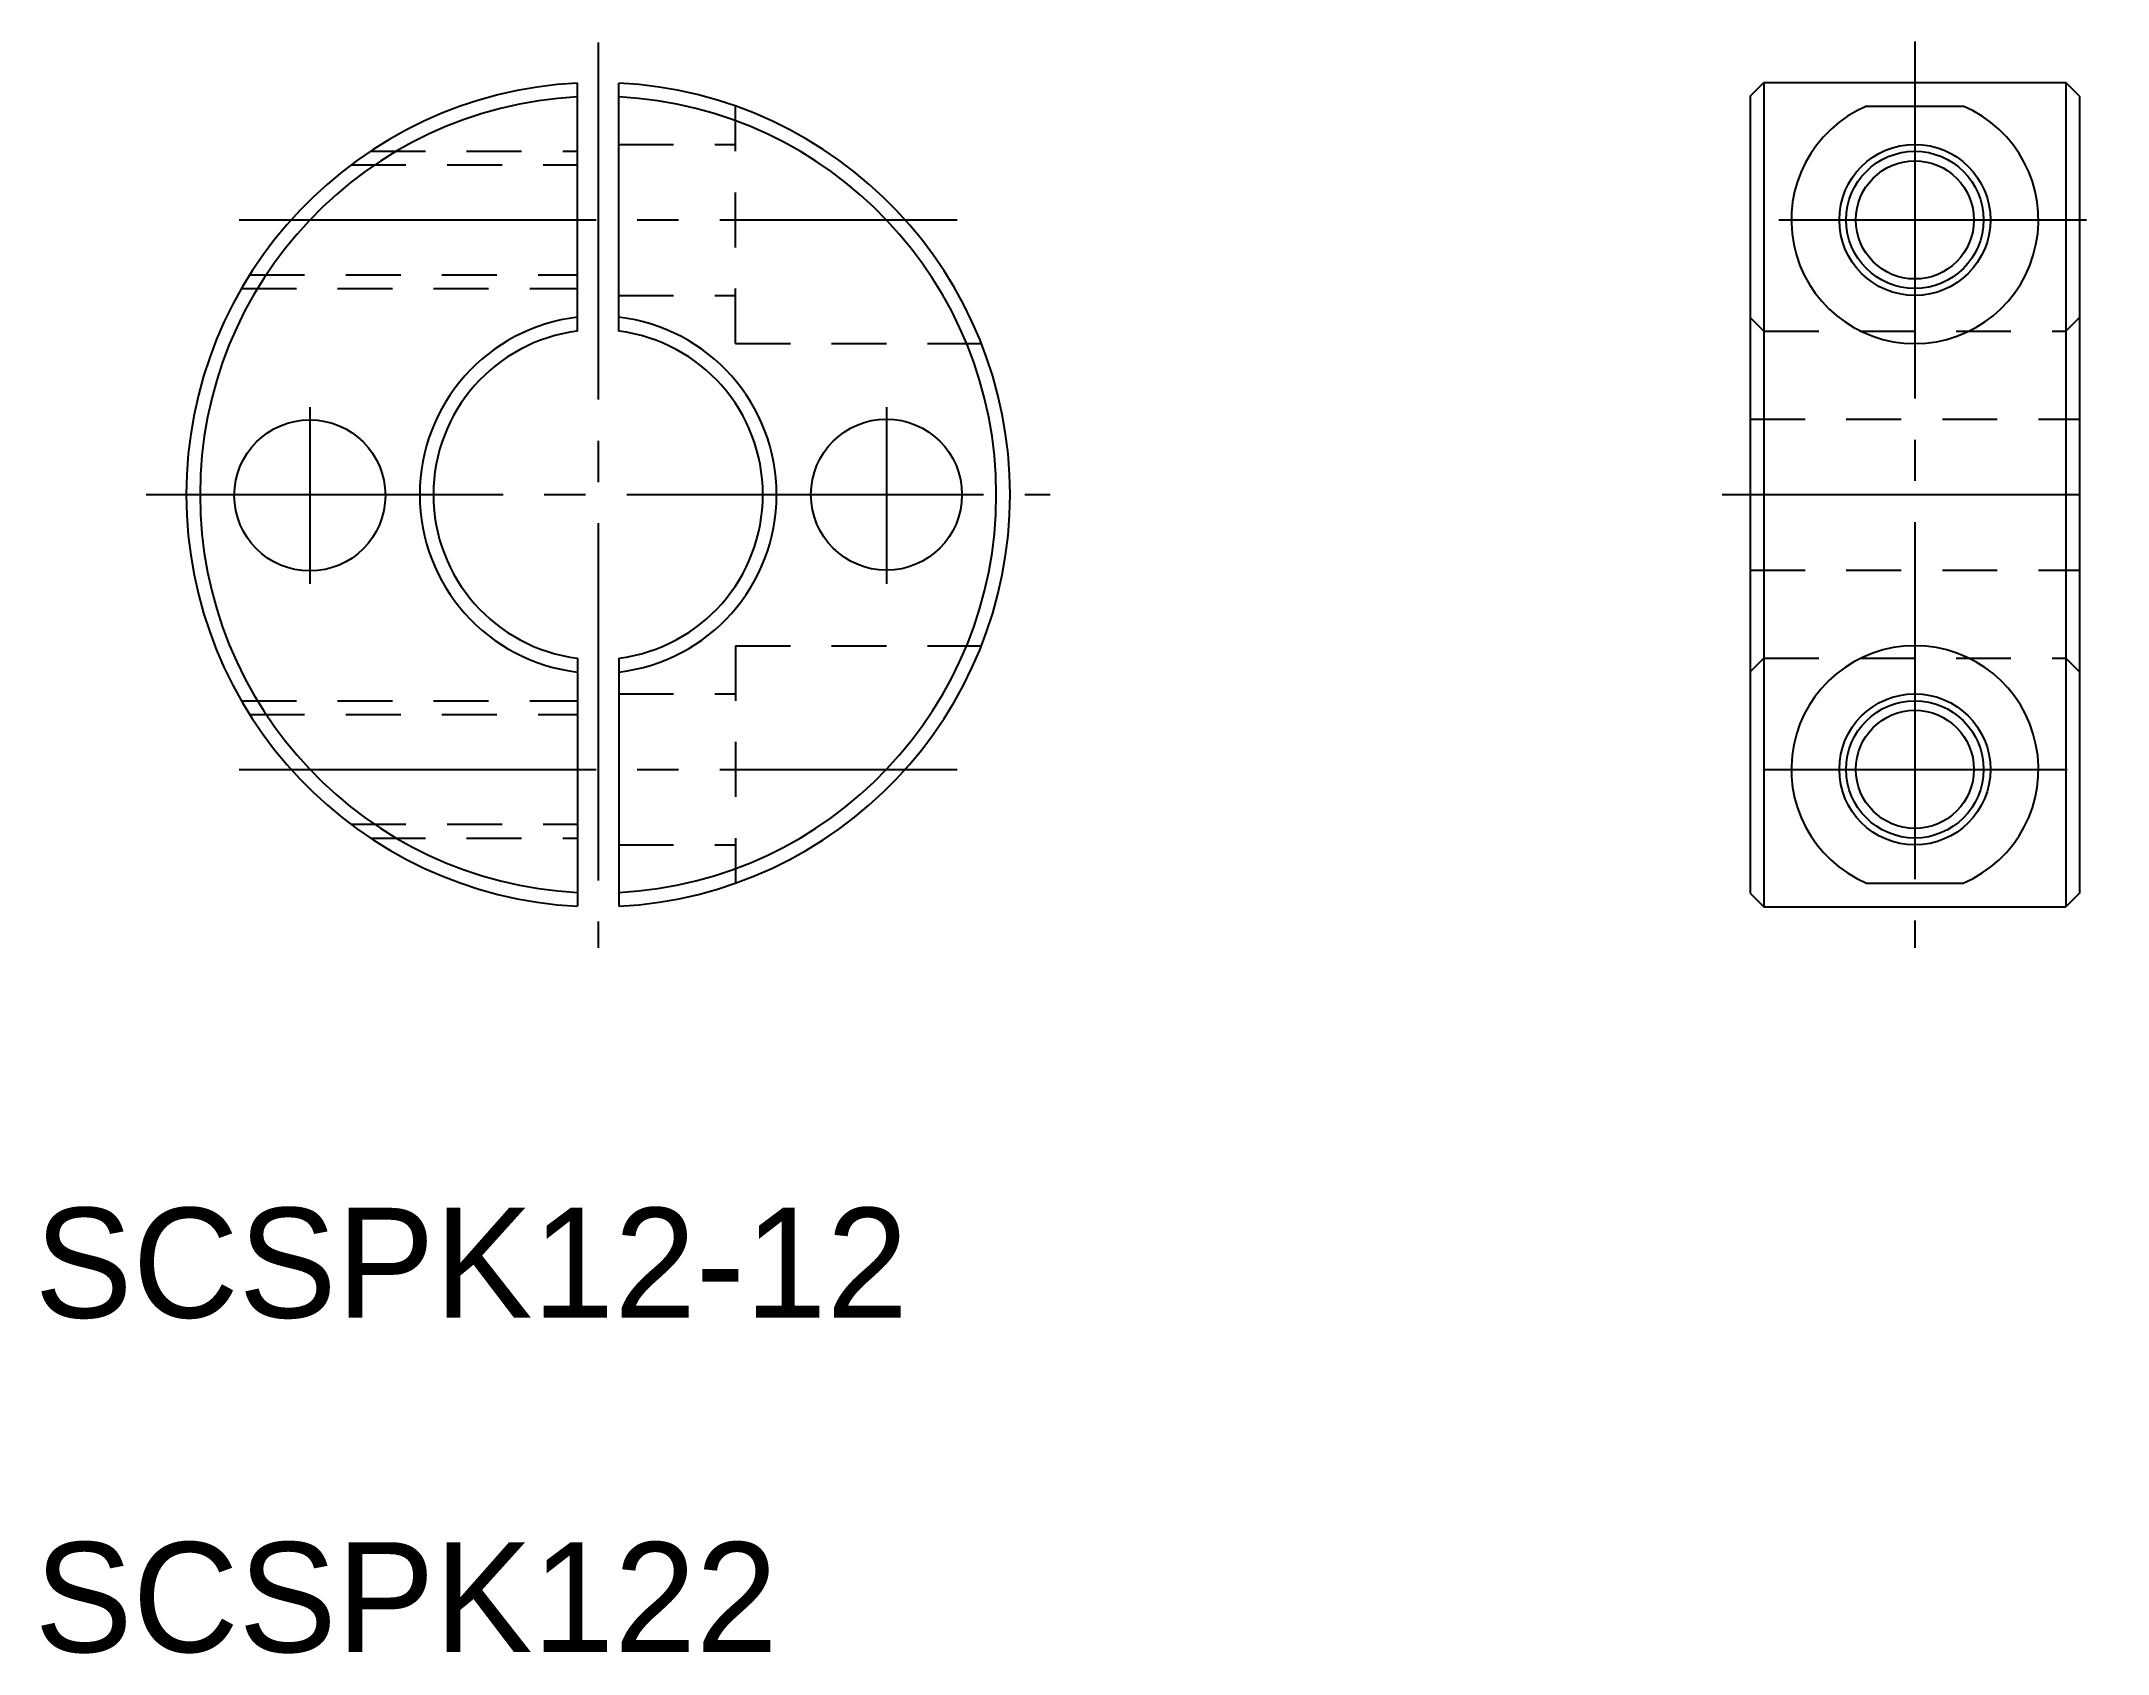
# Model space of a CAD drawing. Extents: x 70.2 to 145.4, y 152.5 to 211.2.
import ezdxf

# ---------------------------------------------------------------- set-up
doc = ezdxf.new("R2010")
doc.units = 0
doc.linetypes.add('CENTER', pattern=[17.5, 13, -1.5, 1.5, -1.5])
doc.linetypes.add('DASHED', pattern=[3.5, 2, -1.5])
doc.layers.get('0').update_dxf_attribs({"linetype": 'CONTINUOUS'})
doc.layers.add('CENTER', color=1, linetype='CENTER')

msp = doc.modelspace()

# ---------------------------------------------------------------- linework, layer by layer
at = {"color": 7, "linetype": 'CONTINUOUS'}
for p, q in [((89.687, 200.648), (89.687, 209.677)), ((91.187, 200.648), (91.187, 209.677)), ((132.391, 209.195), (132.891, 209.695)), ((132.891, 209.695), (143.891, 209.695)), ((132.891, 209.695), (132.891, 179.695)), ((143.891, 209.695), (143.891, 179.695)), ((144.391, 209.195), (143.891, 209.695)), ((132.391, 209.195), (132.391, 180.195)), ((136.632, 208.838), (140.149, 208.838)), ((144.391, 209.195), (144.391, 180.195)), ((89.687, 188.743), (89.687, 179.714)), ((91.187, 188.743), (91.187, 179.714)), ((132.391, 180.195), (132.891, 179.695)), ((136.632, 180.553), (140.149, 180.553)), ((144.391, 180.195), (143.891, 179.695)), ((132.891, 179.695), (143.891, 179.695))]:
    msp.add_line(p, q, dxfattribs=at)
at = {"color": 3, "linetype": 'DASHED'}
for p, q in [((95.437, 200.195), (95.437, 208.838)), ((82.145, 207.195), (89.687, 207.195)), ((91.187, 207.445), (95.437, 207.445)), ((81.437, 206.695), (89.687, 206.695)), ((77.748, 202.695), (89.687, 202.695)), ((77.446, 202.195), (89.687, 202.195)), ((91.187, 201.945), (95.437, 201.945)), ((132.391, 201.148), (132.891, 200.648)), ((143.891, 200.648), (144.391, 201.148)), ((95.437, 200.195), (104.392, 200.195)), ((132.891, 200.648), (143.891, 200.648)), ((132.391, 197.445), (144.391, 197.445)), ((132.391, 191.945), (144.391, 191.945)), ((95.437, 189.195), (104.392, 189.195)), ((95.437, 189.195), (95.437, 180.553)), ((132.391, 188.243), (132.891, 188.743)), ((132.891, 188.743), (143.891, 188.743)), ((143.891, 188.743), (144.391, 188.243)), ((91.187, 187.445), (95.437, 187.445)), ((77.446, 187.195), (89.687, 187.195)), ((77.748, 186.695), (89.687, 186.695)), ((81.437, 182.695), (89.687, 182.695)), ((82.145, 182.195), (89.687, 182.195)), ((91.187, 181.945), (95.437, 181.945))]:
    msp.add_line(p, q, dxfattribs=at)
for centre, radius in [((138.391, 204.695), 2.75), ((138.391, 204.695), 2.15), ((79.937, 194.668), 2.75), ((100.937, 194.695), 2.75), ((138.391, 184.695), 2.75), ((138.391, 184.695), 2.15)]:
    msp.add_circle(centre, radius)
at = {"color": 3}
for centre in [(138.391, 204.695), (138.391, 184.695)]:
    msp.add_circle(centre, 2.5, dxfattribs=at)
at = {"color": 7, "linetype": 'CONTINUOUS'}
for radius, start, end in [(15, 92.86598, 267.13403), (15, 272.86599, 87.13401), (14.5, 92.9649, 267.0351), (14.5, 272.9649, 87.0351), (6.5, 96.62581, 263.3742), (6.5, 276.62581, 83.37419), (6, 97.18076, 262.81923), (6, 277.18075, 82.81925)]:
    msp.add_arc((90.437, 194.695), radius, start, end, dxfattribs=at)
for centre, start, end in [((138.391, 204.695), 113.00444, 66.99556), ((138.391, 184.695), 293.00444, 246.99556)]:
    msp.add_arc(centre, 4.5, start, end)
at = {"layer": 'CENTER', "color": 1, "linetype": 'CENTER'}
for p, q in [((90.437, 211.155), (90.437, 178.195)), ((138.391, 211.195), (138.391, 178.195)), ((77.363, 204.695), (103.51, 204.695)), ((133.435, 204.695), (144.641, 204.695)), ((79.937, 197.884), (79.937, 191.451)), ((100.937, 197.884), (100.937, 191.451)), ((73.977, 194.695), (106.896, 194.695)), ((131.37, 194.695), (145.412, 194.695)), ((77.363, 184.695), (103.51, 184.695)), ((132.884, 184.695), (143.941, 184.695))]:
    msp.add_line(p, q, dxfattribs=at)

# ---------------------------------------------------------------- texts
for s, p in [('SCSPK12-12', (69.915, 164.736)), ('SCSPK122', (69.915, 152.564))]:
    msp.add_text(s, height=4).set_placement(p)

doc.saveas('drawing.dxf')
